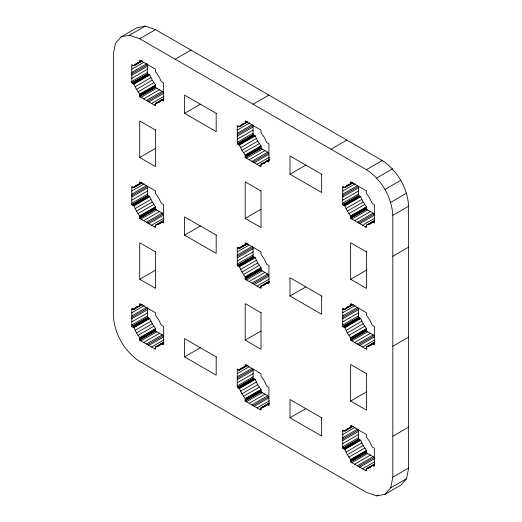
<?xml version="1.0" encoding="UTF-8"?>
<svg xmlns="http://www.w3.org/2000/svg" width="522" height="522" viewBox="0 0 522 522"><rect width="100%" height="100%" fill="white"/><g stroke="black" fill="none" stroke-linecap="round" stroke-linejoin="round"><path stroke-width="0.78" d="M385.099 494.217L390.75 487.796L392.825 477.147L392.825 215.332C391.683 197.062 381.712 179.79 366.457 169.67L139.72 38.765L129.463 35.235L121.084 36.918L115.434 43.333L113.359 53.988L113.359 315.797C114.494 334.073 124.464 351.339 139.72 361.465L366.457 492.37L376.721 495.9L385.099 494.217L400.916 485.082L406.566 478.667L408.641 468.012L408.641 206.203C407.506 187.927 397.536 170.661 382.28 160.535L155.543 29.63L145.279 26.1L136.901 27.783L121.084 36.918M163.797 98.527L155.543 103.297L155.543 105.738L139.72 96.609L139.72 94.162L136.451 89.366L133.932 84.127L131.812 82.907L131.812 64.643L133.932 65.863L135.087 64.539L138.513 62.34M163.797 220.304L155.543 225.067L155.543 227.514L139.72 218.379L139.72 215.938L136.451 211.136L133.932 205.903L131.812 204.683L131.812 186.413L133.932 187.639L135.087 186.315L138.513 184.116M269.254 159.419L261 164.182L261 166.622L245.183 157.494L245.183 155.047L241.908 150.251L239.389 145.018L237.275 143.791L237.275 125.528L239.389 126.748L243.285 123.623M163.797 342.08L155.543 346.843L155.543 349.283L139.72 340.155L139.72 337.708L136.451 332.912L133.932 327.679L131.812 326.452L131.812 308.189L133.932 309.409L137.821 306.29M269.254 281.188L261 285.952L261 288.398L245.183 279.263L245.183 276.823L241.908 272.021L239.389 266.788L237.275 265.567L237.275 247.297L239.389 248.524L240.544 247.2L243.97 245.001M374.711 220.304L366.457 225.067L366.457 227.514L350.64 218.379L350.64 215.932L347.365 211.136L344.846 205.903L342.732 204.676L342.732 186.413L344.846 187.633L346.001 186.315L349.427 184.116M269.254 402.964L261 407.728L261 410.175L245.183 401.04L245.183 398.593L241.908 393.797L239.389 388.564L237.275 387.337L237.275 369.074L239.389 370.294L240.544 368.976L243.97 366.777M374.711 342.073L366.457 346.843L366.457 349.283L350.64 340.155L350.64 337.708L347.365 332.912L344.846 327.672L342.732 326.452L342.732 308.189L344.846 309.409L348.742 306.283M374.711 463.849L366.457 468.612L366.457 471.059L350.64 461.924L350.64 459.484L347.365 454.682L344.846 449.449L342.732 448.228L342.732 429.958L344.846 431.185L346.001 429.86L349.427 427.662M155.543 103.297L158.819 102.279L161.337 99.95L163.451 101.17L163.451 82.907L161.337 81.686L158.819 76.447L155.543 71.651L155.543 69.204L139.72 60.076L139.72 62.516L136.451 63.534M155.543 225.067L158.819 224.055L161.337 221.726L163.451 222.946L163.451 204.683L161.337 203.456L158.819 198.223L155.543 193.427L155.543 190.98L139.72 181.845L139.72 184.292L136.451 185.31M261 164.182L264.276 163.164L266.794 160.835L268.908 162.061L268.908 143.791L266.794 142.571L264.276 137.338L261 132.536L261 130.095L245.183 120.96L245.183 123.407L241.908 124.419M155.543 346.843L158.819 345.825L161.337 343.496L163.451 344.722L163.451 326.452L161.337 325.232L158.819 319.999L155.543 315.197L155.543 312.756L139.72 303.621L139.72 306.068L136.451 307.08M261 285.952L264.276 284.94L266.794 282.611L268.908 283.831L268.908 265.567L266.794 264.341L264.276 259.108L261 254.312L261 251.865L245.183 242.737L245.183 245.177L241.908 246.195M366.457 225.067L369.733 224.049L372.251 221.72L374.365 222.946L374.365 204.676L372.251 203.456L369.733 198.223L366.457 193.421L366.457 190.98L350.64 181.845L350.64 184.292L347.365 185.303M261 407.728L264.276 406.71L266.794 404.38L268.908 405.607L268.908 387.337L266.794 386.117L264.276 380.884L261 376.088L261 373.641L245.183 364.506L245.183 366.953L241.908 367.964M366.457 346.843L369.733 345.825L372.251 343.496L374.365 344.716L374.365 326.452L372.251 325.232L369.733 319.993L366.457 315.197L366.457 312.75L350.64 303.621L350.64 306.062L347.365 307.08M366.457 468.612L369.733 467.601L372.251 465.272L374.365 466.492L374.365 448.228L372.251 447.002L369.733 441.769L366.457 436.973L366.457 434.526L350.64 425.391L350.64 427.838L347.365 428.856M129.463 35.235L145.279 26.1M139.72 38.765L155.543 29.63M139.72 61.296L141.097 60.5M131.812 66.066L133.188 65.276M135.087 64.539L140.066 61.668M134.285 65.276L141.788 60.944M133.932 65.863L142.473 60.93M131.812 69.204L143.504 62.457M131.812 72.349L146.943 63.612M131.812 73.772L147.635 64.643L147.635 73.772L131.812 82.907M131.812 75.201L147.635 66.066M131.812 78.339L147.635 69.211M131.812 81.478L147.635 72.349M132.144 83.096L147.961 73.967M132.875 83.52L148.692 74.385M175.151 59.221L190.967 50.086M133.599 83.938L149.416 74.803M133.932 84.127L149.749 74.998L152.267 80.231L155.543 85.027L155.543 87.474L139.72 96.609M135.087 86.782L150.904 77.654M136.451 89.366L152.267 80.231M138.004 91.833L153.82 82.704M139.72 94.162L155.543 85.027M139.72 94.541L155.543 85.412M139.72 95.382L155.543 86.254M139.72 96.224L155.543 87.089M140.96 97.32L156.776 88.185M143.68 98.886L159.497 89.758M146.395 100.459L162.212 91.324M147.635 101.17L163.451 92.042L155.543 87.474M148.868 101.888L163.308 93.549M151.589 103.454L163.967 96.309M155.543 103.676L156.92 102.88M158.29 102.09L159.667 101.294M161.044 100.498L163.725 98.952M157.266 102.958L160.704 100.974M158.819 102.279L160.195 101.483M154.303 105.026L155.68 104.23M162.394 100.563L163.771 99.767M216.532 113.555L184.54 95.082L184.54 113.352L200.363 104.217M155.543 130.095L139.72 120.96L139.72 157.494L155.543 148.359M253.092 104.217L268.908 95.082M139.72 183.072L141.097 182.276M245.183 122.181L246.56 121.391M131.812 187.842L133.188 187.046M237.275 126.957L238.645 126.161M135.087 186.315L139.374 183.835M240.544 125.424L243.983 123.44M133.599 187.444L141.788 182.72M239.056 126.559L244.564 123.381M245.183 123.022L247.245 121.835M133.932 187.639L142.186 182.87M239.389 126.748L247.93 121.815M131.812 190.98L144.196 183.835M237.275 130.095L249.653 122.944M131.812 194.119L146.943 185.382M237.275 133.234L252.4 124.497M131.812 195.548L147.635 186.413L147.635 195.548L131.812 204.683M237.275 134.663L253.092 125.528L253.092 134.663L237.275 143.791M131.812 196.977L147.635 187.842M237.275 136.085L253.092 126.957M131.812 200.115L147.635 190.98M237.275 139.224L253.092 130.095M131.812 203.254L147.635 194.119M237.275 142.362L253.092 133.234M132.144 204.872L147.961 195.737M237.601 143.981L253.418 134.852M132.875 205.29L148.692 196.161M238.332 144.405L254.149 135.27M133.599 205.714L149.416 196.579M239.056 144.822L254.88 135.694M133.932 205.903L149.749 196.768L152.267 202.007L155.543 206.803L155.543 209.25L139.72 218.379M239.389 145.018L255.206 135.883L257.724 141.116L261 145.912L261 148.359L245.183 157.494M135.087 208.559L150.904 199.424M240.544 147.667L256.361 138.539M136.451 211.136L152.267 202.007M241.908 150.251L257.724 141.116M138.004 213.609L153.82 204.474M243.461 152.724L259.277 143.589M139.72 215.938L155.543 206.803M245.183 155.047L261 145.912M139.72 216.317L155.543 207.182M245.183 155.432L261 146.297M139.72 217.159L155.543 208.024M245.183 156.267L261 147.139M139.72 218L155.543 208.865M245.183 157.109L261 147.98M246.417 158.205L262.233 149.07M140.96 219.096L156.776 209.961M249.138 159.778L264.954 150.643M143.68 220.662L159.497 211.527M251.852 161.344L267.675 152.215M146.395 222.235L162.212 213.1M147.635 222.946L163.451 213.811L155.543 209.25M253.092 162.061L268.908 152.926L261 148.359M148.868 223.657L163.308 215.318M254.325 162.773L268.771 154.434M151.589 225.23L163.967 218.085M257.046 164.339L269.424 157.194M156.92 224.656L158.982 223.462M160.358 222.672L163.797 220.689M261.685 164.162L263.062 163.373M264.439 162.577L265.815 161.781M267.12 161.03L269.189 159.836M157.266 224.728L162.244 221.857M262.723 163.843L266.161 161.859M158.819 224.055L160.88 222.861M264.276 163.164L265.652 162.368M154.303 226.802L155.68 226.006M259.767 165.911L261.137 165.115M162.394 222.333L163.771 221.543M267.851 161.448L269.228 160.652M331.033 149.214L346.849 140.085M216.532 235.324L184.54 216.858L184.54 235.122L200.363 225.993M321.989 174.439L290.004 155.967L290.004 174.237L305.82 165.102M155.543 251.865L139.72 242.737L139.72 279.263L155.543 270.135M261 190.98L245.183 181.845L245.183 218.379L261 209.244M366.457 169.67L382.28 160.535M139.72 304.841L141.097 304.052M245.183 243.957L246.56 243.161M350.64 183.065L352.017 182.276M131.812 309.618L133.188 308.822M237.275 248.726L239.337 247.539M342.732 187.842L344.109 187.046M135.087 308.084L138.526 306.101M240.544 247.2L243.983 245.216M346.001 186.315L350.295 183.835M135.661 308.026L137.038 307.236M138.415 306.44L141.788 304.496M239.748 247.937L247.311 243.565M344.52 187.444L352.702 182.72M133.932 309.409L142.473 304.476M239.389 248.524L247.93 243.591M344.846 187.633L353.1 182.87M131.812 312.756L144.196 305.605M237.275 251.865L248.961 245.118M342.732 190.98L355.11 183.829M131.812 315.895L146.943 307.158M237.275 255.004L252.4 246.273M342.732 194.119L357.864 185.382M131.812 317.324L147.635 308.189L147.635 317.324L131.812 326.452M237.275 256.433L253.092 247.304L253.092 256.433L237.275 265.567M342.732 195.548L358.549 186.413L358.549 195.548L342.732 204.676M131.812 318.746L147.635 309.618M237.275 257.861L253.092 248.726M342.732 196.97L358.549 187.842M376.721 177.982L392.537 168.854M131.812 321.885L147.635 312.756M237.275 261L253.092 251.865M342.732 200.115L358.549 190.98M131.812 325.03L147.635 315.895M237.275 264.139L253.092 255.01M342.732 203.254L358.549 194.119M132.144 326.648L147.961 317.513M237.601 265.757L253.418 256.622M343.058 204.872L358.882 195.737M132.875 327.066L148.692 317.931M238.332 266.174L254.149 257.046M343.789 205.29L359.606 196.155M133.599 327.483L149.416 318.355M239.056 266.598L254.88 257.463M344.52 205.707L360.337 196.579M133.932 327.679L149.749 318.544L152.267 323.777L155.543 328.579L155.543 331.02L139.72 340.155M239.389 266.788L255.206 257.659L257.724 262.892L261 267.688L261 270.135L245.183 279.263M344.846 205.903L360.663 196.768L363.181 202.001L366.457 206.803L366.457 209.244L350.64 218.379M135.087 330.328L150.904 321.2M240.544 269.443L256.361 260.308M346.001 208.559L361.818 199.424M136.451 332.912L152.267 323.777M241.908 272.021L257.724 262.892M347.365 211.136L363.181 202.001M385.099 189.349L400.916 180.214M138.004 335.385L153.82 326.25M243.461 274.494L259.277 265.365M348.918 213.609L364.734 204.474M139.72 337.708L155.543 328.579M245.183 276.823L261 267.688M350.64 215.932L366.457 206.803M139.72 338.093L155.543 328.958M245.183 277.202L261 268.073M350.64 216.317L366.457 207.182M139.72 338.928L155.543 329.8M245.183 278.043L261 268.908M350.64 217.159L366.457 208.024M139.72 339.77L155.543 330.641M245.183 278.885L261 269.75M350.64 217.994L366.457 208.865M140.96 340.866L156.776 331.738M246.417 279.981L262.233 270.846M351.874 219.09L367.697 209.961M143.68 342.439L159.497 333.304M249.138 281.547L264.954 272.419M354.595 220.662L370.411 211.527M390.75 202.288L406.566 193.153M146.395 344.005L162.212 334.876M251.852 283.12L267.675 273.985M357.316 222.228L373.132 213.1M147.635 344.722L163.451 335.587L155.543 331.02M253.092 283.831L268.908 274.702L261 270.135M358.549 222.946L374.365 213.811L366.457 209.244M148.868 345.433L163.308 337.095M254.325 284.549L268.771 276.21M359.788 223.657L374.228 215.318M151.589 347.006L163.967 339.855M257.046 286.115L269.424 278.97M362.503 225.23L374.196 218.477M156.228 346.83L157.605 346.034M158.982 345.238L163.797 342.458M261 286.337L265.124 283.955M266.501 283.159L269.189 281.612M367.834 224.656L369.896 223.462M371.272 222.672L374.646 220.721M157.266 346.504L161.559 344.024M262.723 285.619L266.161 283.629M368.18 224.728L373.158 221.857M158.819 345.825L160.195 345.035M264.276 284.94L265.652 284.144M369.733 224.049L371.794 222.861M154.303 348.572L155.68 347.776M259.767 287.687L261.137 286.891M365.224 226.796L366.601 226.006M162.394 344.109L163.771 343.313M267.851 283.224L269.228 282.428M373.308 222.333L374.685 221.537M392.825 215.332L408.641 206.203M216.532 357.1L184.54 338.628L184.54 356.898L200.363 347.763M321.989 296.215L290.004 277.743L290.004 296.007L305.82 286.878M261 312.756L245.183 303.621L245.183 340.155L261 331.02M366.457 251.865L350.64 242.73L350.64 279.263L366.457 270.135M392.825 256.243L408.641 247.108M245.183 365.733L246.56 364.937M350.64 304.841L352.017 304.045M237.275 370.503L238.645 369.707M342.732 309.611L344.109 308.822M240.544 368.976L244.668 366.594M346.001 308.084L349.44 306.101M239.056 370.105L240.433 369.308M241.81 368.519L247.93 364.982M346.582 308.026L352.768 304.45M239.389 370.294L247.93 365.361M344.846 309.409L353.394 304.476M237.275 373.641L248.961 366.888M342.732 312.75L355.11 305.605M237.275 376.78L251.715 368.441M342.732 315.895L357.864 307.158M237.275 378.209L253.092 369.074L253.092 378.209L237.275 387.337M342.732 317.317L358.549 308.189L358.549 317.317L342.732 326.452M237.275 379.631L253.092 370.503M342.732 318.746L358.549 309.611M237.275 382.776L253.092 373.641M342.732 321.885L358.549 312.756M237.275 385.915L253.092 376.78M342.732 325.023L358.549 315.895M237.601 387.533L253.418 378.398M343.058 326.642L358.882 317.513M238.332 387.95L254.149 378.822M343.789 327.066L359.606 317.931M239.056 388.375L254.88 379.24M344.52 327.483L360.337 318.348M239.389 388.564L255.206 379.429L257.724 384.662L261 389.464L261 391.905L245.183 401.04M344.846 327.672L360.663 318.544L363.181 323.777L366.457 328.573L366.457 331.02L350.64 340.155M240.544 391.219L256.361 382.084M346.001 330.328L361.818 321.2M241.908 393.797L257.724 384.662M347.365 332.912L363.181 323.777M243.461 396.27L259.277 387.135M348.918 335.378L364.734 326.25M245.183 398.593L261 389.464M350.64 337.708L366.457 328.573M245.183 398.978L261 389.843M350.64 338.086L366.457 328.958M245.183 399.819L261 390.684M350.64 338.928L366.457 329.8M245.183 400.655L261 391.526M350.64 339.77L366.457 330.635M246.417 401.751L262.233 392.622M351.874 340.866L367.697 331.731M249.138 403.323L264.954 394.188M354.595 342.432L370.411 333.304M251.852 404.889L267.675 395.761M357.316 344.005L373.132 334.87M253.092 405.607L268.908 396.472L261 391.905M358.549 344.716L374.365 335.587L366.457 331.02M254.325 406.318L268.771 397.979M359.788 345.433L374.228 337.095M257.046 407.891L269.424 400.739M362.503 346.999L374.196 340.253M261 408.113L269.189 403.382M367.149 346.823L368.519 346.034M369.896 345.238L371.958 344.044M372.584 343.685L374.711 342.458M262.723 407.388L266.161 405.405M368.18 346.504L372.473 344.024M264.276 406.71L266.337 405.522M369.733 345.825L371.109 345.029M259.767 409.457L261.137 408.667M365.224 348.572L366.601 347.776M267.851 404.994L269.228 404.198M373.308 344.109L374.685 343.313M392.825 346.243L408.641 337.108M321.989 417.985L290.004 399.519L290.004 417.783L305.82 408.648M366.457 373.641L350.64 364.506L350.64 401.04L366.457 391.905M350.64 426.618L352.017 425.822M342.732 431.387L344.794 430.193M346.001 429.86L349.44 427.877M345.205 430.591L347.267 429.404M348.644 428.608L350.021 427.812M350.64 427.453L352.768 426.226M344.846 431.185L353.394 426.252M342.732 434.526L355.11 427.381M342.732 437.664L357.864 428.927M342.732 439.093L358.549 429.958L358.549 439.093L342.732 448.228M342.732 440.522L358.549 431.387M342.732 443.661L358.549 434.526M342.732 446.799L358.549 437.664M343.058 448.418L358.882 439.283M343.789 448.835L359.606 439.707M344.52 449.259L360.337 440.124M344.846 449.449L360.663 440.314L363.181 445.553L366.457 450.349L366.457 452.796L350.64 461.924M346.001 452.104L361.818 442.969M347.365 454.682L363.181 445.553M348.918 457.155L364.734 448.02M350.64 459.484L366.457 450.349M350.64 459.862L366.457 450.727M392.825 436.235L408.641 427.107M350.64 460.704L366.457 451.569M350.64 461.546L366.457 452.411M351.874 462.642L367.697 453.507M354.595 464.208L370.411 455.073M357.316 465.781L373.132 456.646M358.549 466.492L374.365 457.357L366.457 452.796M359.788 467.203L374.228 458.864M362.503 468.776L374.196 462.022M367.149 468.599L370.587 466.616M371.958 465.82L374.646 464.267M368.18 468.273L371.618 466.29M369.733 467.601L371.109 466.805M365.224 470.342L366.601 469.552M373.308 465.878L374.685 465.089M392.825 477.147L408.641 468.012M376.721 495.9L378.098 495.104M390.75 487.796L406.566 478.667M147.635 73.772L149.749 74.998M253.092 134.663L255.206 135.883M358.549 195.548L360.663 196.768M184.54 113.352L216.18 131.616L216.18 113.352M290.004 174.237L321.637 192.501L321.637 174.237M139.72 157.494L155.543 166.629L155.543 129.691M245.183 218.379L261 227.514L261 190.576M350.64 279.263L366.457 288.398L366.457 251.46M147.635 195.548L149.749 196.768M253.092 256.433L255.206 257.659M358.549 317.317L360.663 318.544M184.54 235.122L216.18 253.392L216.18 235.122M290.004 296.007L321.637 314.277L321.637 296.007M139.72 279.263L155.543 288.398L155.543 251.46M245.183 340.155L261 349.283L261 312.345M350.64 401.04L366.457 410.175L366.457 373.237M147.635 317.324L149.749 318.544M253.092 378.209L255.206 379.429M358.549 439.093L360.663 440.314M184.54 356.898L216.18 375.161L216.18 356.898M290.004 417.783L321.637 436.046L321.637 417.783"/></g></svg>
